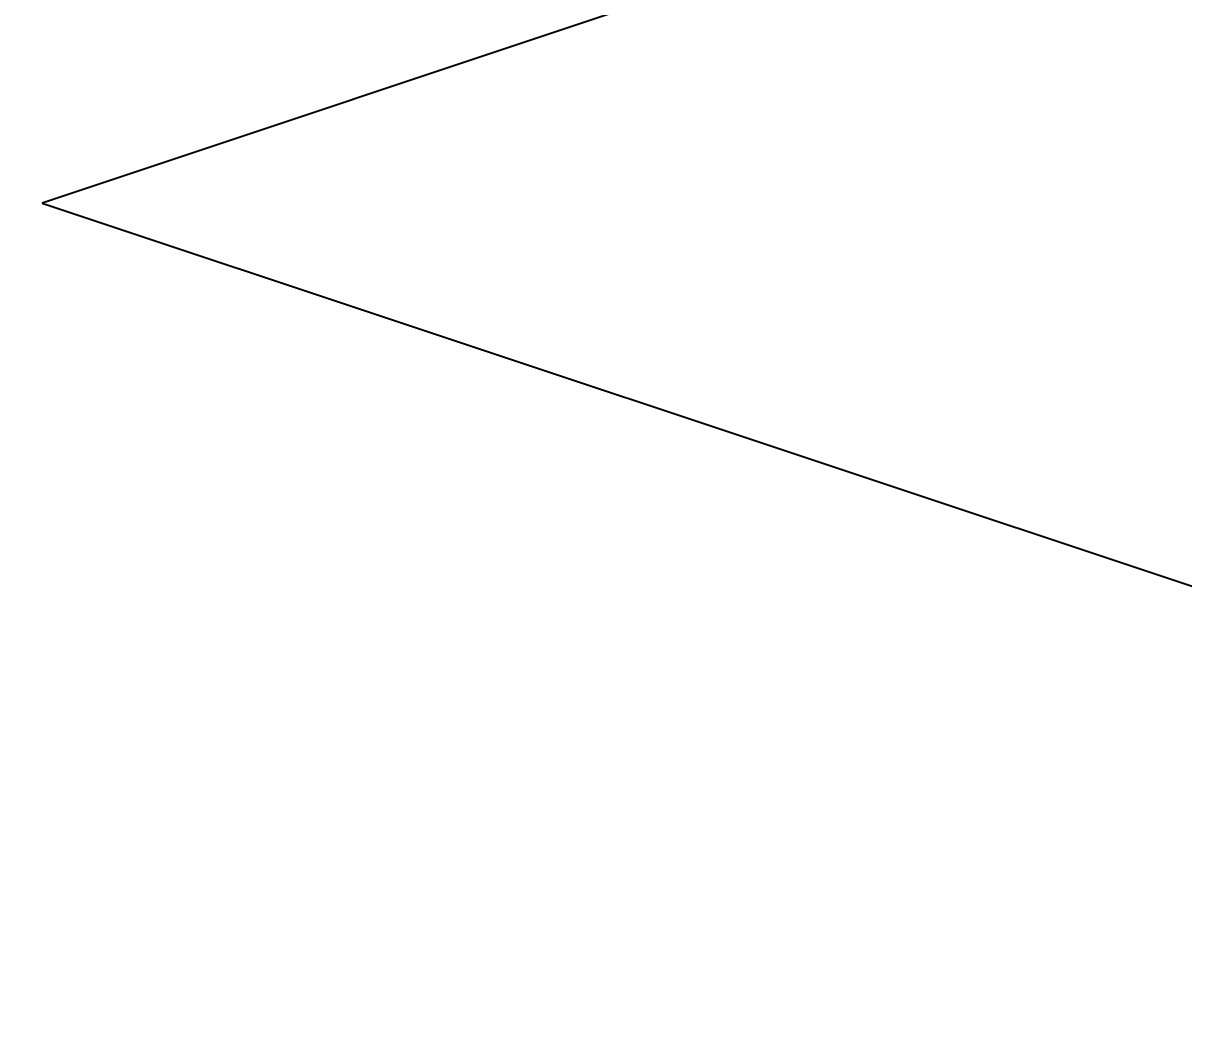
# Model space of a CAD drawing. Extents: x -9568 to -1230, y 8910 to 14862.
# Drawn here: x -4414.99749 to -4414.97681, y 12442.3821 to 12442.39978 of the extents above; entities that cross this region are included whole.
import ezdxf

# ---------------------------------------------------------------- set-up
doc = ezdxf.new("R2010")
doc.units = 0
doc.header["$LTSCALE"] = 12
doc.layers.get('0').update_dxf_attribs({"linetype": 'CONTINUOUS', "lineweight": 25})
doc.layers.get('Defpoints').update_dxf_attribs({"linetype": 'CONTINUOUS'})
doc.layers.add('1轮廓实线层', color=7, linetype='CONTINUOUS')
doc.layers.add('7标注层', color=4, linetype='CONTINUOUS', lineweight=20)
doc.styles.get("Standard").update_dxf_attribs({"font": 'gbenor.shx', "bigfont": 'gbcbig.shx'})
doc.dimstyles.new('1-15英寸横', dxfattribs={"dimscale": 15, "dimtxt": 3.5, "dimasz": 2.5, "dimexe": 1.5, "dimexo": 1, "dimgap": 0.5, "dimtad": 1, "dimtih": 1, "dimtoh": 1, "dimrnd": 1e-09, "dimzin": 12, "dimdsep": 46, "dimtxsty": 'Standard', "dimsah": 1, "dimcen": 0.09, "dimclrd": 256, "dimclre": 256, "dimclrt": 256, "dimadec": 0, "dimazin": 3, "dimtfac": 1, "dimtofl": 0, "dimtmove": 0, "dimatfit": 3, "dimfxl": 1, "dimfrac": 2, "dimtolj": 1, "dimtzin": 12, "dimlwd": -1, "dimlwe": -1, "dimarcsym": 0})

# ---------------------------------------------------------------- blocks, each defined once
blk = doc.blocks.new('*D8444')
at = {"layer": '7标注层'}
for p, q in [((-3719.953614, 13076.338067), (-3719.953614, 11952.338976)), ((-5962.358594, 12432.020747), (-5962.358594, 11952.338976)), ((-3757.453614, 11974.838976), (-5924.858594, 11974.838976))]:
    blk.add_line(p, q, dxfattribs=at)
for points in [[(-5924.858594, 11981.088976), (-5924.858594, 11968.588976), (-5962.358594, 11974.838976)], [(-3757.453614, 11968.588976), (-3757.453614, 11981.088976), (-3719.953614, 11974.838976)]]:
    blk.add_solid(points, dxfattribs=at)
at = {"layer": 'Defpoints', "color": 0}
for p in [(-3719.953614, 13091.338067), (-5962.358594, 12447.020747), (-5962.358594, 11974.838976)]:
    blk.add_point(p, dxfattribs=at)
at = {"layer": '7标注层', "insert": (-4841.156104, 12009.682726), "char_height": 52.5, "attachment_point": 5}
blk.add_mtext('\\A1;\\A1;2242.4 [88.28]', dxfattribs=at)
blk = doc.blocks.new('G$CB8105335')
at = {"color": 7, "linetype": 'Continuous', "lineweight": 25, "flags": 128}
for points in [[(33.293475, 22.329665), (33.162397, 22.285937), (33.031319, 22.24221), (32.90024, 22.198484), (32.769161, 22.15476)], [(32.769161, 22.15476), (32.900239, 22.1111), (33.031317, 22.067441), (33.162396, 22.023784), (33.293475, 21.980129)]]:
    blk.add_lwpolyline(points, dxfattribs=at)

msp = doc.modelspace()

# ---------------------------------------------------------------- block references
at = {"layer": '1轮廓实线层'}
msp.add_blockref('G$CB8105335', (-4447.766313, 12420.241819, 82.668563), dxfattribs=at)

# ---------------------------------------------------------------- dimensions: what is measured, and where the dimension line sits
at = {"layer": '7标注层'}
dim = msp.add_linear_dim(base=(-5962.358594, 11974.838976, 82.668563), p1=(-3719.953614, 13091.338067, 82.668563), p2=(-5962.358594, 12447.020747, 82.668563), text='\\A1;<>', dimstyle='1-15英寸横', override={"dimjust": 0, "dimtxsty": 'Standard'}, dxfattribs=at)
dim.commit()
dim.dimension.update_dxf_attribs({"geometry": '*D8444', "text_midpoint": (-4841.156104, 12009.682726, 82.668563)})

doc.saveas('drawing.dxf')
